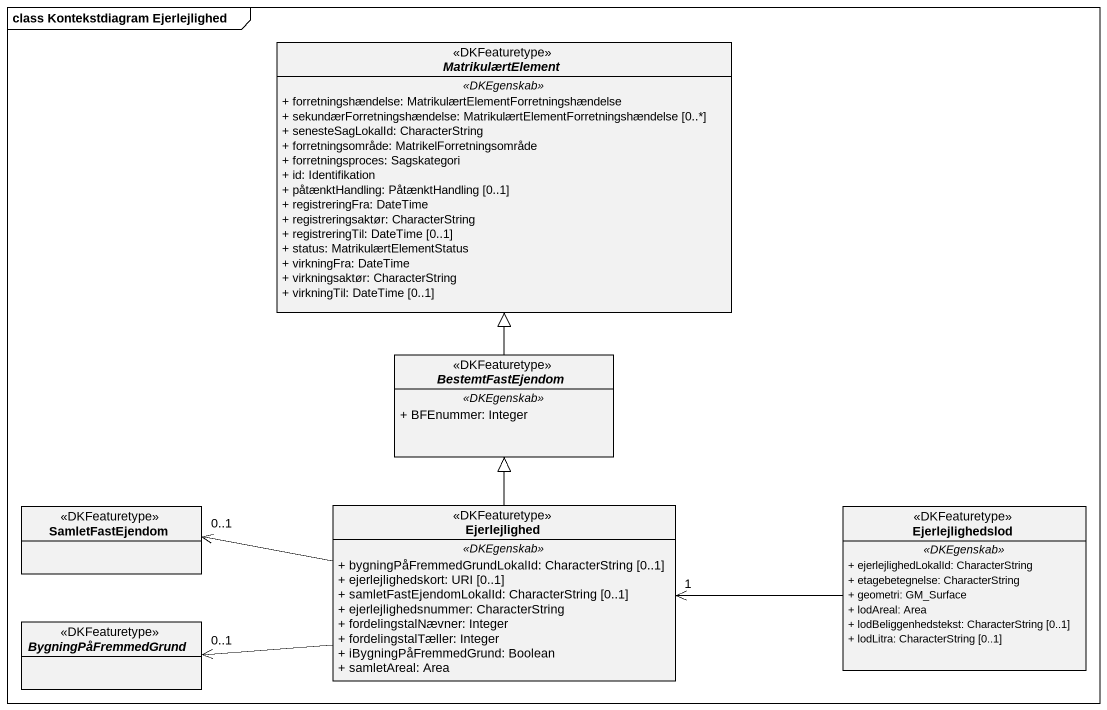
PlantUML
@startuml
mainframe class Kontekstdiagram Ejerlejlighed
hide circle
hide empty members
skinparam classAttributeIconSize 0
abstract class MatrikulærtElement <<DKFeaturetype>> {
  .. <<DKEgenskab>> ..
  + forretningshændelse: MatrikulærtElementForretningshændelse
  + sekundærForretningshændelse: MatrikulærtElementForretningshændelse [0..*]
  + senesteSagLokalId: CharacterString
  + forretningsområde: MatrikelForretningsområde
  + forretningsproces: Sagskategori
  + id: Identifikation
  + påtænktHandling: PåtænktHandling [0..1]
  + registreringFra: DateTime
  + registreringsaktør: CharacterString
  + registreringTil: DateTime [0..1]
  + status: MatrikulærtElementStatus
  + virkningFra: DateTime
  + virkningsaktør: CharacterString
  + virkningTil: DateTime [0..1]
}
abstract class BestemtFastEjendom <<DKFeaturetype>> {
  .. <<DKEgenskab>> ..
  + BFEnummer: Integer
}
class Ejerlejlighed <<DKFeaturetype>> {
  .. <<DKEgenskab>> ..
  + bygningPåFremmedGrundLokalId: CharacterString [0..1]
  + ejerlejlighedskort: URI [0..1]
  + samletFastEjendomLokalId: CharacterString [0..1]
  + ejerlejlighedsnummer: CharacterString
  + fordelingstalNævner: Integer
  + fordelingstalTæller: Integer
  + iBygningPåFremmedGrund: Boolean
  + samletAreal: Area
}
class SamletFastEjendom <<DKFeaturetype>>
class Ejerlejlighedslod <<DKFeaturetype>> {
  .. <<DKEgenskab>> ..
  + ejerlejlighedLokalId: CharacterString
  + etagebetegnelse: CharacterString
  + geometri: GM_Surface
  + lodAreal: Area
  + lodBeliggenhedstekst: CharacterString [0..1]
  + lodLitra: CharacterString [0..1]
}
abstract class BygningPåFremmedGrund <<DKFeaturetype>>
BestemtFastEjendom -up-|> MatrikulærtElement
Ejerlejlighed -up-|> BestemtFastEjendom
Ejerlejlighed -left-> "0..1" SamletFastEjendom
Ejerlejlighedslod -left-> "1" Ejerlejlighed
BygningPåFremmedGrund "0..1" <-right- Ejerlejlighed
@enduml
